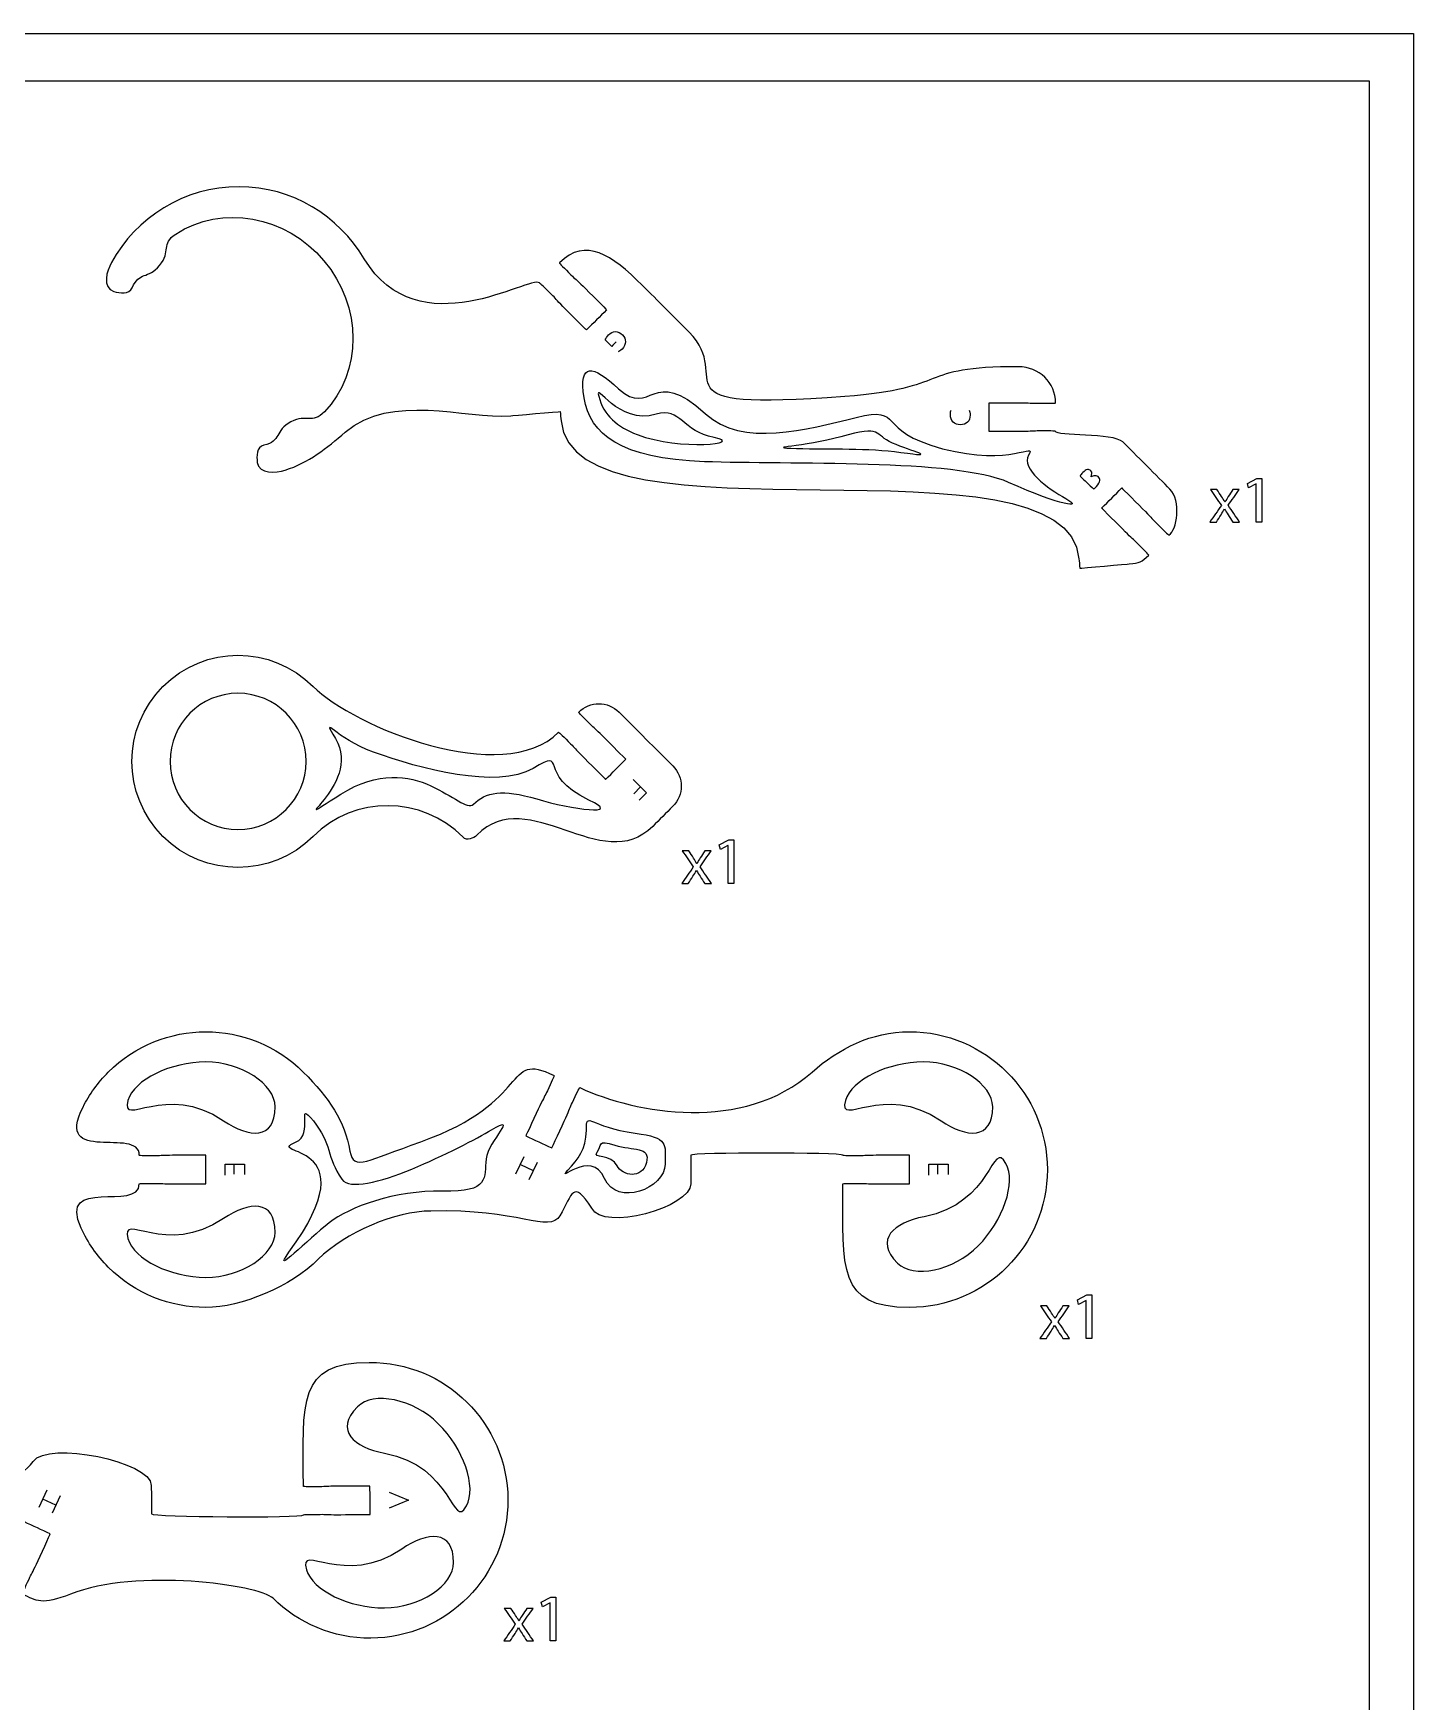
# Model space of a CAD drawing. Extents: x 0 to 620, y 0 to 360.
# Drawn here: x 474.8 to 620, y 184.6 to 360 of the extents above; entities that cross this region are included whole.
import ezdxf

# ---------------------------------------------------------------- set-up
doc = ezdxf.new("R2010")
doc.units = 0
doc.header["$MEASUREMENT"] = 0
doc.layers.add('DEFAULT', color=7, linetype='CONTINUOUS')

msp = doc.modelspace()

# ---------------------------------------------------------------- linework, layer by layer
at = {"layer": 'DEFAULT', "color": 36}
for points in [[(620, 0), (0, 0), (0, 360), (620, 360)], [(615.33, 5.38), (296.34, 5.38), (296.34, 355), (615.33, 355)], [(603.44, 312.63), (603.42, 312.63), (602.63, 312.2), (602.51, 312.67), (603.51, 313.21), (604.04, 313.21), (604.04, 308.62), (603.44, 308.62)], [(547.89, 274.62), (547.88, 274.62), (547.08, 274.19), (546.96, 274.66), (547.96, 275.2), (548.49, 275.2), (548.49, 270.61), (547.89, 270.61)], [(585.56, 226.78), (585.54, 226.78), (584.75, 226.35), (584.63, 226.82), (585.63, 227.36), (586.16, 227.36), (586.16, 222.77), (585.56, 222.77)], [(529.17, 194.98), (529.16, 194.98), (528.36, 194.55), (528.24, 195.03), (529.24, 195.56), (529.77, 195.56), (529.77, 190.97), (529.17, 190.97)]]:
    msp.add_lwpolyline(points, close=True, dxfattribs=at)
at = {"layer": 'DEFAULT', "color": 250}
for points in [[(537.89, 281.56), (539.32, 280.13), (538.55, 279.37)], [(538.69, 280.76), (537.96, 280.04)], [(494.99, 239.96), (494.99, 241.1), (497.02, 241.1), (497.02, 240.01)], [(495.94, 240.05), (495.94, 241.1)], [(525.58, 240.08), (526.44, 241.91)], [(526.04, 241.05), (527.4, 240.42)], [(527.8, 241.28), (526.94, 239.45)], [(569.01, 239.96), (569.01, 241.1), (571.03, 241.1), (571.03, 240)], [(569.95, 240.05), (569.95, 241.1)], [(475.42, 205.03), (476.27, 206.86)], [(477.18, 205.25), (475.82, 205.88)], [(477.63, 206.22), (476.78, 204.39)], [(512.25, 206.61), (514.27, 205.77), (512.25, 204.92)]]:
    msp.add_lwpolyline(points, dxfattribs=at)
at = {"layer": 'DEFAULT', "color": 1}
for points, knots in [([(507.61, 318.06), (505.7, 316.43), (503.74, 314.84), (501.31, 314.08), (500.36, 313.78), (498.56, 313.63), (498.37, 314.89), (498.29, 315.53), (498.28, 316.52), (499.06, 316.69), (500.9, 317.09), (500.19, 318.24), (501.9, 319.15), (503.59, 320.05), (504.1, 318.84), (505.43, 320.21), (509.45, 324.38), (509.41, 331.31), (505.38, 336.09), (501.38, 340.86), (494.64, 342.05), (489.79, 338.9), (488.22, 337.87), (489.34, 337.08), (488.09, 335.59), (486.85, 334.12), (485.98, 335), (485.22, 333.25), (484.89, 332.52), (483.9, 332.67), (483.28, 332.87), (482.01, 333.29), (482.55, 335.04), (483.02, 335.89), (485.62, 340.64), (490.65, 343.87), (496.45, 343.87), (502.07, 343.87), (506.92, 340.81), (509.61, 336.31), (515.3, 326.84), (527.15, 334.64), (528.04, 333.76), (528.16, 333.64), (528.63, 333.24), (529.31, 332.56), (529.73, 332.14), (529.83, 331.97), (530.51, 331.28), (531.14, 330.66), (532.99, 328.81), (532.99, 328.81), (533.7, 329.52), (534.41, 330.22), (535.11, 330.93), (535.11, 330.93), (533.26, 332.79), (532.64, 333.41), (531.95, 334.09), (531.78, 334.19), (531.36, 334.61), (530.68, 335.29), (530.12, 335.85), (530.16, 335.88), (532.88, 338.6), (535.66, 336.71), (538.86, 333.52), (540.51, 331.87), (542.16, 330.22), (543.81, 328.57), (548.76, 323.62), (539.23, 320.24), (560.17, 321.82), (571.53, 322.67), (567.49, 324.95), (578.44, 324.95), (580.6, 324.95), (582.34, 323.25), (582.34, 321.15), (582.33, 321.09), (581.55, 321.1), (580.59, 321.1), (580, 321.09), (579.81, 321.15), (578.84, 321.14), (577.97, 321.15), (575.34, 321.14), (575.34, 321.14), (575.34, 320.14), (575.34, 319.14), (575.34, 318.14), (575.34, 318.14), (577.97, 318.14), (578.85, 318.14), (579.81, 318.15), (580, 318.19), (580.6, 318.2), (581.56, 318.2), (582.35, 318.2), (582.34, 318.15), (582.34, 317.59), (588.41, 318.02), (589.41, 317.04), (590.65, 315.8), (593.13, 313.33), (594.37, 312.09), (595.55, 310.9), (595.12, 307.69), (594.25, 307.25), (594.22, 307.22), (593.66, 307.77), (592.98, 308.45), (592.56, 308.87), (592.46, 309.04), (591.78, 309.73), (591.16, 310.35), (589.3, 312.2), (589.3, 312.2), (588.59, 311.49), (587.89, 310.79), (587.18, 310.08), (587.18, 310.08), (589.04, 308.23), (589.66, 307.6), (590.34, 306.92), (590.51, 306.82), (590.93, 306.4), (591.61, 305.71), (592.17, 305.17), (592.13, 305.13), (591.42, 304.41), (591.16, 304.32), (590.09, 304.22), (590.07, 304.21), (584.89, 303.76), (584.89, 303.76), (584.86, 304.09), (584.83, 304.51), (584.8, 304.75), (583.55, 318.71), (531.58, 305.3), (530.32, 319.26), (530.29, 319.59), (530.26, 319.91), (530.23, 320.24), (530.23, 320.24), (525.05, 319.79), (525.03, 319.79), (520.19, 319.44), (512.51, 322.26), (507.61, 318.06)], [1, 1, 1, 1, 2, 2, 2, 3, 3, 3, 4, 4, 4, 5, 5, 5, 6, 6, 6, 7, 7, 7, 8, 8, 8, 9, 9, 9, 10, 10, 10, 11, 11, 11, 12, 12, 12, 13, 13, 13, 14, 14, 14, 15, 15, 15, 16, 16, 16, 17, 17, 17, 18, 18, 18, 26.507202, 26.507202, 26.507202, 27.507202, 27.507202, 27.507202, 28.507202, 28.507202, 28.507202, 29.507202, 29.507202, 29.507202, 30.507202, 30.507202, 30.507202, 50.347217, 50.347217, 50.347217, 51.347217, 51.347217, 51.347217, 52.347217, 52.347217, 52.347217, 53.347217, 53.347217, 53.347217, 54.347217, 54.347217, 54.347217, 55.347217, 55.347217, 55.347217, 56.347217, 56.347217, 56.347217, 64.855223, 64.855223, 64.855223, 65.855223, 65.855223, 65.855223, 66.855223, 66.855223, 66.855223, 67.855223, 67.855223, 67.855223, 68.855223, 68.855223, 68.855223, 69.855223, 69.855223, 69.855223, 70.855223, 70.855223, 70.855223, 71.855223, 71.855223, 71.855223, 72.855223, 72.855223, 72.855223, 73.855223, 73.855223, 73.855223, 82.34899, 82.34899, 82.34899, 83.34899, 83.34899, 83.34899, 84.34899, 84.34899, 84.34899, 85.34899, 85.34899, 85.34899, 86.34899, 86.34899, 86.34899, 87.34899, 87.34899, 87.34899, 88.34899, 88.34899, 88.34899, 89.34899, 89.34899, 89.34899, 92.154332, 92.154332, 92.154332, 93.154332, 93.154332, 93.154332, 94.154332, 94.154332, 94.154332, 94.154332]), ([(488.45, 275.56), (492.81, 271.21), (499.87, 271.21), (504.23, 275.56), (508.61, 279.89), (515.67, 279.86), (520.01, 275.47), (520.42, 275.06), (521.1, 275.34), (521.46, 275.7), (526.94, 281.18), (534.63, 271.29), (539.96, 276.61), (540.66, 277.31), (541.37, 278.02), (542.08, 278.73), (543.25, 279.9), (543.25, 281.8), (542.08, 282.97), (540.19, 284.86), (538.31, 286.75), (536.42, 288.63), (535.25, 289.8), (533.35, 289.8), (532.18, 288.63), (532.15, 288.6), (532.7, 288.04), (533.38, 287.36), (533.8, 286.94), (533.97, 286.84), (534.65, 286.16), (535.48, 285.33), (536.31, 284.5), (537.13, 283.68), (536.42, 282.97), (535.72, 282.26), (535.01, 281.56), (535.01, 281.56), (533.15, 283.41), (532.53, 284.03), (531.85, 284.72), (531.75, 284.89), (531.33, 285.31), (530.65, 285.99), (530.09, 286.54), (530.06, 286.51), (524.25, 280.7), (508.55, 287.02), (504.23, 291.34), (499.87, 295.7), (492.81, 295.7), (488.45, 291.34), (484.1, 286.98), (484.1, 279.92), (488.45, 275.56)], [1, 1, 1, 1, 2, 2, 2, 3, 3, 3, 4, 4, 4, 5, 5, 5, 13.513566, 13.513566, 13.513566, 14.513566, 14.513566, 14.513566, 37.197551, 37.197551, 37.197551, 38.197551, 38.197551, 38.197551, 39.197551, 39.197551, 39.197551, 40.197551, 40.197551, 40.197551, 50.12533, 50.12533, 50.12533, 58.638896, 58.638896, 58.638896, 59.638896, 59.638896, 59.638896, 60.638896, 60.638896, 60.638896, 61.638896, 61.638896, 61.638896, 62.638896, 62.638896, 62.638896, 63.638896, 63.638896, 63.638896, 64.638896, 64.638896, 64.638896, 64.638896]), ([(489.19, 283.45), (489.19, 287.4), (492.39, 290.61), (496.34, 290.61), (500.29, 290.61), (503.5, 287.4), (503.5, 283.45), (503.5, 279.5), (500.29, 276.3), (496.34, 276.3), (492.39, 276.3), (489.19, 279.5), (489.19, 283.45)], [1, 1, 1, 1, 2, 2, 2, 3, 3, 3, 4, 4, 4, 5, 5, 5, 5]), ([(566.97, 255.03), (562.97, 255.03), (559.5, 253.24), (556.72, 250.78), (549.5, 244.38), (538.17, 246.41), (532.3, 249.15), (532.25, 249.17), (531.92, 248.46), (531.51, 247.59), (531.26, 247.05), (531.23, 246.85), (530.82, 245.98), (530.45, 245.18), (529.34, 242.8), (529.34, 242.8), (528.43, 243.23), (527.52, 243.65), (526.62, 244.07), (526.62, 244.07), (527.73, 246.45), (528.1, 247.25), (528.51, 248.12), (528.63, 248.28), (528.88, 248.81), (529.29, 249.68), (529.62, 250.4), (529.58, 250.42), (524.2, 253.08), (527.44, 247.67), (515.57, 243.46), (509.99, 241.49), (508.47, 240.33), (508.11, 242.47), (507.57, 245.61), (505.92, 248.07), (503.21, 250.78), (497.55, 256.44), (488.37, 256.44), (482.7, 250.78), (481.6, 249.68), (480.71, 248.43), (480.04, 247.11), (476.91, 240.93), (485.96, 245.1), (485.96, 242.03), (485.96, 241.98), (486.74, 241.98), (487.71, 241.98), (488.3, 241.98), (488.49, 242.03), (489.46, 242.03), (490.63, 242.03), (491.8, 242.03), (492.96, 242.03), (492.96, 241.03), (492.96, 240.03), (492.96, 239.03), (491.8, 239.03), (490.63, 239.03), (489.46, 239.03), (488.49, 239.03), (488.3, 239.08), (487.71, 239.08), (486.74, 239.08), (485.96, 239.08), (485.96, 239.03), (485.95, 236.03), (477.31, 239.94), (479.84, 234.36), (480.53, 232.88), (481.48, 231.5), (482.7, 230.27), (485.54, 227.44), (489.25, 226.03), (492.96, 226.03), (496.67, 226.03), (501.96, 228.26), (504.79, 231.1), (507.62, 233.93), (512.91, 236.17), (516.62, 236.17), (525.74, 236.46), (529.12, 233.78), (530.2, 235.68), (531.51, 237.98), (531.56, 239.56), (533.56, 236.46), (534.7, 234.01), (543.97, 236.54), (543.97, 239.03), (543.97, 240.03), (543.97, 241.03), (543.97, 242.03), (543.97, 242.35), (559.85, 242.35), (559.97, 242.03), (559.97, 241.98), (560.76, 241.98), (561.72, 241.98), (562.31, 241.98), (562.51, 242.03), (563.47, 242.03), (564.64, 242.03), (565.81, 242.03), (566.98, 242.03), (566.98, 241.02), (566.98, 240.02), (566.98, 239.02), (565.81, 239.02), (564.64, 239.02), (563.47, 239.02), (562.51, 239.02), (562.31, 239.08), (561.72, 239.08), (560.76, 239.08), (559.97, 239.08), (559.97, 239.02), (559.97, 230.09), (559.39, 226.03), (566.97, 226.03), (574.98, 226.03), (581.47, 232.52), (581.47, 240.53), (581.47, 248.53), (574.98, 255.03), (566.97, 255.03)], [1, 1, 1, 1, 2, 2, 2, 3, 3, 3, 4, 4, 4, 5, 5, 5, 6, 6, 6, 14.50906, 14.50906, 14.50906, 15.50906, 15.50906, 15.50906, 16.50906, 16.50906, 16.50906, 17.50906, 17.50906, 17.50906, 18.50906, 18.50906, 18.50906, 19.50906, 19.50906, 19.50906, 20.50906, 20.50906, 20.50906, 21.50906, 21.50906, 21.50906, 22.50906, 22.50906, 22.50906, 23.50906, 23.50906, 23.50906, 24.50906, 24.50906, 24.50906, 25.50906, 25.50906, 25.50906, 35.43906, 35.43906, 35.43906, 43.94906, 43.94906, 43.94906, 53.87906, 53.87906, 53.87906, 54.87906, 54.87906, 54.87906, 55.87906, 55.87906, 55.87906, 56.87906, 56.87906, 56.87906, 57.87906, 57.87906, 57.87906, 58.87906, 58.87906, 58.87906, 59.87906, 59.87906, 59.87906, 60.87906, 60.87906, 60.87906, 61.87906, 61.87906, 61.87906, 62.87906, 62.87906, 62.87906, 63.87906, 63.87906, 63.87906, 72.37906, 72.37906, 72.37906, 73.37906, 73.37906, 73.37906, 74.37906, 74.37906, 74.37906, 75.37906, 75.37906, 75.37906, 85.30906, 85.30906, 85.30906, 93.81906, 93.81906, 93.81906, 103.74906, 103.74906, 103.74906, 104.74906, 104.74906, 104.74906, 105.74906, 105.74906, 105.74906, 106.74906, 106.74906, 106.74906, 107.74906, 107.74906, 107.74906, 108.74906, 108.74906, 108.74906, 108.74906]), ([(494.82, 245.67), (488.72, 249.8), (483.94, 244.85), (484.77, 247.79), (485.4, 249.99), (489.28, 251.85), (492.96, 251.85), (496.65, 251.85), (500.25, 249.52), (500.25, 247.12), (500.25, 243.64), (497.51, 243.84), (494.82, 245.67)], [1, 1, 1, 1, 2, 2, 2, 3, 3, 3, 4, 4, 4, 5, 5, 5, 5]), ([(560.24, 247.79), (560.87, 249.98), (564.75, 251.85), (568.43, 251.85), (572.12, 251.85), (575.72, 249.52), (575.72, 247.12), (575.72, 243.63), (572.98, 243.84), (570.29, 245.67), (564.19, 249.8), (559.41, 244.85), (560.24, 247.79)], [1, 1, 1, 1, 2, 2, 2, 3, 3, 3, 4, 4, 4, 5, 5, 5, 5]), ([(574.2, 232.51), (571.59, 229.9), (567.39, 229.01), (565.7, 230.7), (563.23, 233.17), (565.31, 234.96), (568.51, 235.57), (575.75, 236.97), (575.63, 243.84), (577.11, 241.18), (578.23, 239.18), (576.8, 235.12), (574.2, 232.51)], [1, 1, 1, 1, 2, 2, 2, 3, 3, 3, 4, 4, 4, 5, 5, 5, 5]), ([(492.96, 229.2), (489.28, 229.2), (485.4, 231.06), (484.77, 233.27), (483.94, 236.2), (488.72, 231.25), (494.82, 235.38), (497.51, 237.21), (500.25, 237.41), (500.25, 233.93), (500.25, 231.54), (496.65, 229.2), (492.96, 229.2)], [1, 1, 1, 1, 2, 2, 2, 3, 3, 3, 4, 4, 4, 5, 5, 5, 5]), ([(510.15, 220.26), (502.56, 220.22), (503.17, 216.16), (503.22, 207.22), (503.22, 207.17), (504.01, 207.17), (504.97, 207.18), (505.56, 207.19), (505.75, 207.24), (506.72, 207.24), (507.59, 207.25), (510.22, 207.26), (510.22, 207.26), (510.23, 206.26), (510.23, 205.26), (510.24, 204.26), (510.24, 204.26), (507.61, 204.25), (506.74, 204.24), (505.77, 204.24), (505.58, 204.29), (504.99, 204.28), (504.02, 204.27), (503.24, 204.27), (503.24, 204.22), (503.12, 203.89), (487.24, 204.01), (487.24, 204.33), (487.23, 205.33), (487.23, 206.33), (487.22, 207.33), (487.21, 209.82), (476.34, 212.06), (474.8, 209.85), (471.84, 205.61), (465.93, 210.1), (458.77, 207.54), (453.19, 205.56), (450.31, 204.38), (450.31, 206.55), (450.31, 210.6), (448.33, 213.94), (446.41, 215.86), (440.72, 221.49), (431.54, 221.44), (425.9, 215.75), (424.69, 214.52), (423.75, 213.34), (423.07, 211.86), (420.57, 206.26), (429.19, 210.23), (429.21, 207.23), (429.21, 207.18), (430, 207.18), (430.96, 207.19), (431.55, 207.19), (431.75, 207.24), (432.71, 207.25), (433.59, 207.25), (436.22, 207.27), (436.22, 207.27), (436.22, 206.27), (436.23, 205.26), (436.23, 204.26), (436.23, 204.26), (433.6, 204.25), (432.73, 204.24), (431.76, 204.24), (431.57, 204.29), (430.98, 204.29), (430.01, 204.28), (429.23, 204.28), (429.23, 204.23), (429.25, 201.15), (420.17, 205.27), (423.34, 199.11), (424.02, 197.79), (424.91, 196.45), (426.02, 195.35), (431.71, 189.72), (442.45, 190.46), (448.08, 196.15), (453.74, 201.81), (464.48, 202.72), (470.14, 197.06), (470.45, 196.75), (470.48, 197.34), (470.95, 197.12), (471, 197.1), (471.32, 197.82), (471.72, 198.69), (471.97, 199.23), (472.01, 199.43), (472.41, 200.31), (472.77, 201.1), (473.87, 203.49), (473.87, 203.49), (474.78, 203.07), (475.69, 202.65), (476.6, 202.23), (476.6, 202.23), (475.5, 199.85), (475.14, 199.05), (474.73, 198.17), (474.61, 198.02), (474.36, 197.48), (473.95, 196.61), (473.63, 195.89), (473.67, 195.87), (475.17, 195.19), (475.68, 194.69), (478.73, 195.9), (485.61, 198.62), (498.57, 196.9), (500.03, 195.45), (502.67, 192.84), (506.31, 191.24), (510.31, 191.26), (518.32, 191.31), (524.77, 197.83), (524.73, 205.84), (524.68, 213.85), (518.16, 220.3), (510.15, 220.26)], [1, 1, 1, 1, 2, 2, 2, 3, 3, 3, 4, 4, 4, 5, 5, 5, 13.510147, 13.510147, 13.510147, 14.510147, 14.510147, 14.510147, 15.510147, 15.510147, 15.510147, 16.510147, 16.510147, 16.510147, 17.510147, 17.510147, 17.510147, 26.010241, 26.010241, 26.010241, 27.010241, 27.010241, 27.010241, 28.010241, 28.010241, 28.010241, 29.010241, 29.010241, 29.010241, 30.010241, 30.010241, 30.010241, 31.010241, 31.010241, 31.010241, 32.010241, 32.010241, 32.010241, 33.010241, 33.010241, 33.010241, 34.010241, 34.010241, 34.010241, 35.010241, 35.010241, 35.010241, 36.010241, 36.010241, 36.010241, 44.520388, 44.520388, 44.520388, 45.520388, 45.520388, 45.520388, 46.520388, 46.520388, 46.520388, 47.520388, 47.520388, 47.520388, 48.520388, 48.520388, 48.520388, 49.520388, 49.520388, 49.520388, 50.520388, 50.520388, 50.520388, 51.520388, 51.520388, 51.520388, 52.520388, 52.520388, 52.520388, 53.520388, 53.520388, 53.520388, 54.520388, 54.520388, 54.520388, 55.520388, 55.520388, 55.520388, 64.030764, 64.030764, 64.030764, 65.030764, 65.030764, 65.030764, 66.030764, 66.030764, 66.030764, 67.030764, 67.030764, 67.030764, 68.030764, 68.030764, 68.030764, 69.030764, 69.030764, 69.030764, 70.030764, 70.030764, 70.030764, 71.030764, 71.030764, 71.030764, 72.030764, 72.030764, 72.030764, 72.030764]), ([(520.37, 205.16), (518.9, 202.5), (518.99, 209.37), (511.74, 210.72), (508.54, 211.32), (506.45, 213.1), (508.9, 215.58), (510.58, 217.28), (514.79, 216.41), (517.41, 213.81), (520.03, 211.22), (521.48, 207.17), (520.37, 205.16)], [1, 1, 1, 1, 2, 2, 2, 3, 3, 3, 4, 4, 4, 5, 5, 5, 5]), ([(511.75, 194.44), (508.07, 194.42), (504.18, 196.27), (503.54, 198.46), (502.69, 201.39), (507.49, 196.47), (513.57, 200.63), (516.26, 202.48), (519, 202.7), (519.02, 199.22), (519.03, 196.82), (515.44, 194.46), (511.75, 194.44)], [1, 1, 1, 1, 2, 2, 2, 3, 3, 3, 4, 4, 4, 5, 5, 5, 5])]:
    msp.add_open_spline(points, degree=3, knots=knots, dxfattribs=at)
at = {"layer": 'DEFAULT', "color": 250}
for points, knots in [([(536.12, 327.57), (535.96, 327.41), (535.81, 327.25), (535.65, 327.09), (535.42, 327.32), (535.19, 327.55), (534.96, 327.78), (535.02, 327.89), (535.13, 328.11), (535.32, 328.3), (535.54, 328.52), (535.77, 328.64), (536.05, 328.64), (536.29, 328.65), (536.56, 328.53), (536.78, 328.31), (537.2, 327.88), (537.22, 327.28), (536.74, 326.8), (536.58, 326.63), (536.41, 326.54), (536.32, 326.51)], [0, 0, 0, 0, 1.886561, 1.886561, 1.886561, 4.640035, 4.640035, 4.640035, 5.640035, 5.640035, 5.640035, 6.640035, 6.640035, 6.640035, 7.640035, 7.640035, 7.640035, 8.640035, 8.640035, 8.640035, 9.640035, 9.640035, 9.640035, 9.640035]), ([(573.26, 320.37), (573.3, 320.27), (573.35, 320.08), (573.35, 319.84), (573.35, 319.27), (572.99, 318.84), (572.33, 318.84), (571.7, 318.84), (571.27, 319.26), (571.27, 319.89), (571.27, 320.14), (571.32, 320.3), (571.36, 320.37)], [0, 0, 0, 0, 1, 1, 1, 2, 2, 2, 3, 3, 3, 4, 4, 4, 4]), ([(584.91, 313.45), (584.97, 313.55), (585.08, 313.69), (585.2, 313.82), (585.38, 314.01), (585.53, 314.1), (585.69, 314.13), (585.82, 314.15), (585.95, 314.11), (586.06, 314), (586.21, 313.87), (586.15, 313.57), (586.07, 313.36), (586.07, 313.36), (586.59, 313.61), (586.81, 313.4), (586.94, 313.28), (586.99, 313.14), (586.99, 313), (586.99, 312.81), (586.87, 312.6), (586.65, 312.36), (586.52, 312.23), (586.42, 312.14), (586.35, 312.08), (585.87, 312.54), (585.39, 312.99), (584.91, 313.45)], [5.635326, 5.635326, 5.635326, 5.635326, 6.635326, 6.635326, 6.635326, 7.635326, 7.635326, 7.635326, 8.635326, 8.635326, 8.635326, 9.635326, 9.635326, 9.635326, 10.635326, 10.635326, 10.635326, 11.635326, 11.635326, 11.635326, 12.635326, 12.635326, 12.635326, 13.635326, 13.635326, 13.635326, 19.270652, 19.270652, 19.270652, 19.270652])]:
    msp.add_open_spline(points, degree=3, knots=knots, dxfattribs=at)
at = {"layer": 'DEFAULT', "color": 5}
for points, knots in [([(532.75, 321.68), (533.36, 317.85), (536.55, 315.28), (545.41, 314.96), (554.27, 314.64), (571.81, 315.27), (577.4, 312.78), (582.99, 310.29), (585.37, 309.99), (583.43, 311.08), (581.48, 312.17), (578.67, 314.22), (579.5, 315.66), (580.33, 317.1), (577.74, 314.43), (570.46, 316.33), (563.19, 318.23), (566.58, 320.89), (561.36, 319.61), (556.14, 318.34), (549.4, 316.42), (545.51, 320.01), (539.86, 325.24), (539.83, 319.48), (536.37, 322.64), (533.65, 325.13), (532.14, 325.5), (532.75, 321.68)], [1, 1, 1, 1, 2, 2, 2, 3, 3, 3, 4, 4, 4, 5, 5, 5, 6, 6, 6, 7, 7, 7, 8, 8, 8, 9, 9, 9, 10, 10, 10, 10]), ([(506.6, 285.84), (504.96, 288.61), (506.6, 285.84), (510.58, 284.42), (515.48, 282.68), (523.57, 280.48), (527.39, 282.72), (531.21, 284.95), (527.56, 282.05), (533.24, 279.39), (536.96, 277.64), (531.42, 278.4), (527.76, 279.5), (524.11, 280.6), (522.41, 280.21), (521.1, 278.95), (519.8, 277.7), (515.13, 285.01), (507.14, 280), (500.29, 275.7), (509.55, 280.85), (506.6, 285.84)], [0, 0, 0, 0, 1, 1, 1, 2, 2, 2, 3, 3, 3, 4, 4, 4, 5, 5, 5, 6, 6, 6, 7, 7, 7, 7]), ([(505.93, 234.93), (508.06, 236.59), (512.82, 238.38), (517.86, 238.25), (522.9, 238.13), (522.2, 239.69), (522.45, 241.65), (522.69, 243.61), (525.98, 246.48), (522.99, 244.71), (520, 242.94), (508.87, 237.21), (507.26, 239.52), (505.64, 241.82), (506.22, 243.28), (504.27, 245.64), (502.32, 248.01), (504.44, 244.26), (502.4, 243.4), (498.87, 241.92), (510.53, 243.86), (501.7, 231.83), (499.72, 229.14), (503.73, 233.23), (505.93, 234.93)], [0, 0, 0, 0, 1, 1, 1, 2, 2, 2, 3, 3, 3, 4, 4, 4, 5, 5, 5, 6, 6, 6, 7, 7, 7, 8, 8, 8, 8]), ([(534.9, 239.6), (536.19, 236.58), (541.27, 238.54), (541.27, 241.11), (541.27, 243.22), (541.67, 243.89), (538.12, 244.36), (533.29, 245), (532.98, 246.79), (532.98, 244.69), (532.98, 242.58), (532.12, 241.68), (531.04, 240.46), (529.63, 238.87), (533.49, 242.87), (534.9, 239.6)], [0, 0, 0, 0, 1, 1, 1, 2, 2, 2, 3, 3, 3, 4, 4, 4, 5, 5, 5, 5])]:
    msp.add_open_spline(points, degree=3, knots=knots, dxfattribs=at)
at = {"layer": 'DEFAULT', "color": 3}
for points in [[(540.34, 319.95), (542.92, 320.72), (543.06, 318.13), (546.43, 317.5), (549.79, 316.88), (542.86, 316.08), (538.33, 317.82), (536.26, 318.62), (534.78, 319.83), (534.28, 321.86), (533.86, 323.56), (536.3, 318.75), (540.34, 319.95)], [(559.74, 317.59), (564.19, 318.88), (563.2, 317.78), (565.18, 316.92), (567.17, 316.05), (570.3, 315.34), (566.06, 315.94), (562.59, 316.42), (558.71, 316.25), (555.07, 316.36), (551.43, 316.48), (555.87, 316.47), (559.74, 317.59)], [(536.22, 240.93), (536.75, 239.85), (538.84, 239.5), (539.3, 241.26), (539.75, 243.03), (537.88, 242.49), (535.98, 243.11), (534.07, 243.73), (534.65, 243.07), (534.11, 242.36), (533.57, 241.66), (535.6, 242.2), (536.22, 240.93)]]:
    msp.add_open_spline(points, degree=3, knots=[0, 0, 0, 0, 1, 1, 1, 2, 2, 2, 3, 3, 3, 4, 4, 4, 4], dxfattribs=at)
at = {"layer": 'DEFAULT', "color": 36}
for points, knots in [([(599.31, 312.03), (599.47, 311.79), (599.64, 311.54), (599.8, 311.3), (599.92, 311.11), (600.03, 310.93), (600.14, 310.74), (600.15, 310.74), (600.16, 310.74), (600.16, 310.74), (600.28, 310.95), (600.39, 311.12), (600.5, 311.31), (600.66, 311.55), (600.82, 311.79), (600.98, 312.03), (601.21, 312.03), (601.43, 312.03), (601.65, 312.03), (601.27, 311.48), (600.88, 310.93), (600.49, 310.38), (600.89, 309.79), (601.29, 309.21), (601.69, 308.62), (601.45, 308.62), (601.22, 308.62), (600.98, 308.62), (600.82, 308.87), (600.65, 309.13), (600.48, 309.39), (600.35, 309.59), (600.24, 309.78), (600.12, 309.98), (600.11, 309.98), (600.11, 309.98), (600.1, 309.98), (599.99, 309.77), (599.87, 309.59), (599.74, 309.39), (599.58, 309.13), (599.41, 308.87), (599.25, 308.62), (599.02, 308.62), (598.79, 308.62), (598.56, 308.62), (598.97, 309.2), (599.37, 309.78), (599.78, 310.36), (599.39, 310.92), (599, 311.48), (598.62, 312.03), (598.85, 312.03), (599.08, 312.03), (599.31, 312.03)], [0, 0, 0, 0, 2.496157, 2.496157, 2.496157, 3.496157, 3.496157, 3.496157, 3.557157, 3.557157, 3.557157, 4.557157, 4.557157, 4.557157, 7.025598, 7.025598, 7.025598, 8.926598, 8.926598, 8.926598, 14.654456, 14.654456, 14.654456, 20.702332, 20.702332, 20.702332, 22.703332, 22.703332, 22.703332, 25.305024, 25.305024, 25.305024, 26.305024, 26.305024, 26.305024, 26.345024, 26.345024, 26.345024, 27.345024, 27.345024, 27.345024, 29.936394, 29.936394, 29.936394, 31.876394, 31.876394, 31.876394, 37.897521, 37.897521, 37.897521, 43.663112, 43.663112, 43.663112, 45.624112, 45.624112, 45.624112, 45.624112]), ([(543.76, 274.03), (543.93, 273.78), (544.09, 273.54), (544.25, 273.29), (544.38, 273.1), (544.48, 272.92), (544.6, 272.73), (544.6, 272.73), (544.61, 272.73), (544.62, 272.73), (544.73, 272.94), (544.84, 273.12), (544.96, 273.3), (545.12, 273.54), (545.28, 273.78), (545.44, 274.03), (545.66, 274.03), (545.88, 274.03), (546.11, 274.03), (545.72, 273.48), (545.33, 272.92), (544.94, 272.37), (545.34, 271.79), (545.74, 271.2), (546.14, 270.61), (545.91, 270.61), (545.67, 270.61), (545.44, 270.61), (545.27, 270.87), (545.1, 271.12), (544.94, 271.38), (544.8, 271.58), (544.69, 271.77), (544.57, 271.97), (544.56, 271.97), (544.56, 271.97), (544.55, 271.97), (544.44, 271.76), (544.32, 271.58), (544.19, 271.38), (544.03, 271.12), (543.86, 270.87), (543.7, 270.61), (543.47, 270.61), (543.24, 270.61), (543.02, 270.61), (543.42, 271.19), (543.82, 271.77), (544.23, 272.35), (543.84, 272.91), (543.46, 273.47), (543.07, 274.03), (543.3, 274.03), (543.53, 274.03), (543.76, 274.03)], [0, 0, 0, 0, 2.49671, 2.49671, 2.49671, 3.49671, 3.49671, 3.49671, 3.55671, 3.55671, 3.55671, 4.55671, 4.55671, 4.55671, 7.025151, 7.025151, 7.025151, 8.926151, 8.926151, 8.926151, 14.654009, 14.654009, 14.654009, 20.701885, 20.701885, 20.701885, 22.702885, 22.702885, 22.702885, 25.305415, 25.305415, 25.305415, 26.305415, 26.305415, 26.305415, 26.345415, 26.345415, 26.345415, 27.345415, 27.345415, 27.345415, 29.937627, 29.937627, 29.937627, 31.877627, 31.877627, 31.877627, 37.898181, 37.898181, 37.898181, 43.663204, 43.663204, 43.663204, 45.623204, 45.623204, 45.623204, 45.623204]), ([(581.43, 226.19), (581.59, 225.94), (581.76, 225.7), (581.92, 225.45), (582.04, 225.26), (582.15, 225.08), (582.26, 224.89), (582.27, 224.89), (582.28, 224.89), (582.28, 224.89), (582.4, 225.1), (582.51, 225.28), (582.62, 225.46), (582.78, 225.7), (582.94, 225.94), (583.1, 226.19), (583.33, 226.19), (583.55, 226.19), (583.77, 226.19), (583.39, 225.64), (583, 225.09), (582.61, 224.53), (583.01, 223.95), (583.41, 223.36), (583.81, 222.77), (583.57, 222.77), (583.34, 222.77), (583.1, 222.77), (582.94, 223.03), (582.77, 223.28), (582.6, 223.54), (582.47, 223.74), (582.36, 223.93), (582.24, 224.13), (582.23, 224.13), (582.23, 224.13), (582.22, 224.13), (582.11, 223.92), (581.99, 223.74), (581.86, 223.54), (581.7, 223.28), (581.53, 223.03), (581.37, 222.77), (581.14, 222.77), (580.91, 222.77), (580.68, 222.77), (581.09, 223.35), (581.49, 223.93), (581.9, 224.51), (581.51, 225.07), (581.12, 225.63), (580.74, 226.19), (580.97, 226.19), (581.2, 226.19), (581.43, 226.19)], [0, 0, 0, 0, 2.49671, 2.49671, 2.49671, 3.49671, 3.49671, 3.49671, 3.55671, 3.55671, 3.55671, 4.55671, 4.55671, 4.55671, 7.025985, 7.025985, 7.025985, 8.926985, 8.926985, 8.926985, 14.654844, 14.654844, 14.654844, 20.702157, 20.702157, 20.702157, 22.702157, 22.702157, 22.702157, 25.305233, 25.305233, 25.305233, 26.305233, 26.305233, 26.305233, 26.345233, 26.345233, 26.345233, 27.345233, 27.345233, 27.345233, 29.937445, 29.937445, 29.937445, 31.878445, 31.878445, 31.878445, 37.899571, 37.899571, 37.899571, 43.665162, 43.665162, 43.665162, 45.626162, 45.626162, 45.626162, 45.626162]), ([(525.04, 194.39), (525.21, 194.15), (525.37, 193.9), (525.53, 193.66), (525.66, 193.47), (525.76, 193.29), (525.88, 193.1), (525.88, 193.1), (525.89, 193.1), (525.9, 193.1), (526.01, 193.3), (526.12, 193.48), (526.24, 193.66), (526.4, 193.91), (526.56, 194.15), (526.72, 194.39), (526.94, 194.39), (527.16, 194.39), (527.39, 194.39), (527, 193.84), (526.61, 193.29), (526.22, 192.74), (526.62, 192.15), (527.02, 191.56), (527.42, 190.97), (527.19, 190.97), (526.95, 190.97), (526.72, 190.97), (526.55, 191.23), (526.38, 191.49), (526.22, 191.74), (526.08, 191.94), (525.97, 192.13), (525.85, 192.34), (525.84, 192.34), (525.84, 192.34), (525.84, 192.34), (525.72, 192.12), (525.6, 191.95), (525.48, 191.74), (525.31, 191.49), (525.15, 191.23), (524.98, 190.97), (524.75, 190.97), (524.53, 190.97), (524.3, 190.97), (524.7, 191.56), (525.11, 192.14), (525.51, 192.72), (525.12, 193.28), (524.74, 193.83), (524.35, 194.39), (524.58, 194.39), (524.81, 194.39), (525.04, 194.39)], [0, 0, 0, 0, 2.497543, 2.497543, 2.497543, 3.497543, 3.497543, 3.497543, 3.557543, 3.557543, 3.557543, 4.557543, 4.557543, 4.557543, 7.026819, 7.026819, 7.026819, 8.927819, 8.927819, 8.927819, 14.656494, 14.656494, 14.656494, 20.70437, 20.70437, 20.70437, 22.70537, 22.70537, 22.70537, 25.3079, 25.3079, 25.3079, 26.3079, 26.3079, 26.3079, 26.3479, 26.3479, 26.3479, 27.3479, 27.3479, 27.3479, 29.940112, 29.940112, 29.940112, 31.880112, 31.880112, 31.880112, 37.901487, 37.901487, 37.901487, 43.666509, 43.666509, 43.666509, 45.626509, 45.626509, 45.626509, 45.626509])]:
    msp.add_open_spline(points, degree=3, knots=knots, dxfattribs=at)

doc.saveas('drawing.dxf')
